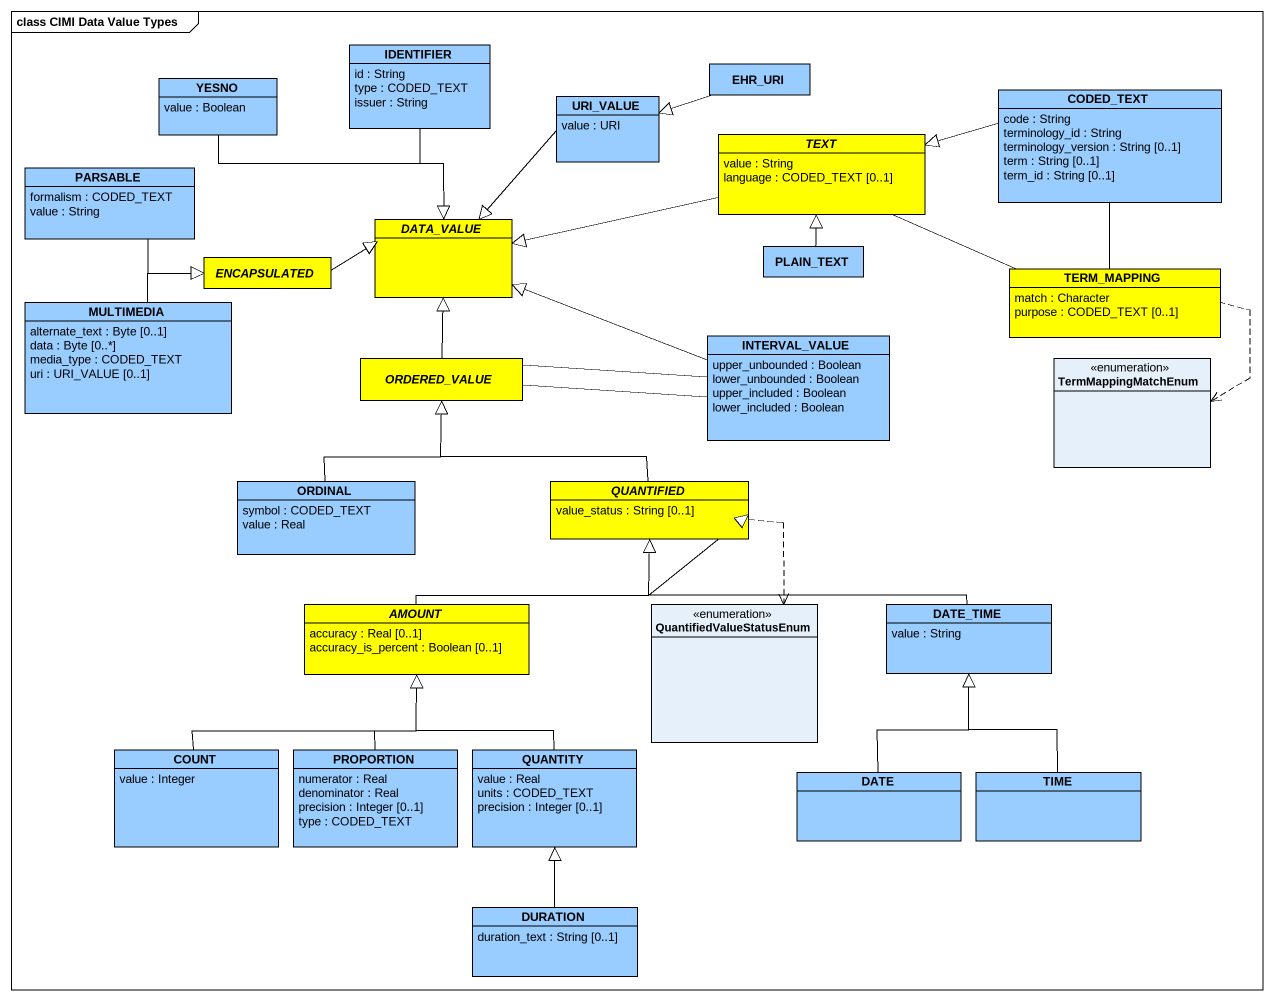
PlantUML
@startuml
mainframe class CIMI Data Value Types
hide circle
hide empty members
class IDENTIFIER #99CCFF {
  id : String
  type : CODED_TEXT
  issuer : String
}
class EHR_URI #99CCFF
class YESNO #99CCFF {
  value : Boolean
}
class URI_VALUE #99CCFF {
  value : URI
}
class CODED_TEXT #99CCFF {
  code : String
  terminology_id : String
  terminology_version : String [0..1]
  term : String [0..1]
  term_id : String [0..1]
}
class PARSABLE #99CCFF {
  formalism : CODED_TEXT
  value : String
}
abstract class TEXT #FFFF00 {
  value : String
  language : CODED_TEXT [0..1]
}
abstract class ENCAPSULATED #FFFF00
abstract class DATA_VALUE #FFFF00
class PLAIN_TEXT #99CCFF
class TERM_MAPPING #FFFF00 {
  match : Character
  purpose : CODED_TEXT [0..1]
}
class MULTIMEDIA #99CCFF {
  alternate_text : Byte [0..1]
  data : Byte [0..*]
  media_type : CODED_TEXT
  uri : URI_VALUE [0..1]
}
abstract class ORDERED_VALUE #FFFF00
class INTERVAL_VALUE #99CCFF {
  upper_unbounded : Boolean
  lower_unbounded : Boolean
  upper_included : Boolean
  lower_included : Boolean
}
enum TermMappingMatchEnum
class ORDINAL #99CCFF {
  symbol : CODED_TEXT
  value : Real
}
abstract class QUANTIFIED #FFFF00 {
  value_status : String [0..1]
}
abstract class AMOUNT #FFFF00 {
  accuracy : Real [0..1]
  accuracy_is_percent : Boolean [0..1]
}
enum QuantifiedValueStatusEnum
class DATE_TIME #99CCFF {
  value : String
}
class COUNT #99CCFF {
  value : Integer
}
class PROPORTION #99CCFF {
  numerator : Real
  denominator : Real
  precision : Integer [0..1]
  type : CODED_TEXT
}
class QUANTITY #99CCFF {
  value : Real
  units : CODED_TEXT
  precision : Integer [0..1]
}
class DATE #99CCFF
class TIME #99CCFF
class DURATION #99CCFF {
  duration_text : String [0..1]
}
IDENTIFIER --|> DATA_VALUE
EHR_URI -left-|> URI_VALUE
YESNO --|> DATA_VALUE
URI_VALUE --|> DATA_VALUE
CODED_TEXT -left-|> TEXT
PARSABLE -right-|> ENCAPSULATED
TEXT -left-|> DATA_VALUE
ENCAPSULATED -right-|> DATA_VALUE
PLAIN_TEXT -up-|> TEXT
TERM_MAPPING -up- CODED_TEXT
TERM_MAPPING -left- TEXT
TERM_MAPPING ..> TermMappingMatchEnum
MULTIMEDIA -up-|> ENCAPSULATED
ORDERED_VALUE -up-|> DATA_VALUE
ORDERED_VALUE -right- INTERVAL_VALUE
ORDERED_VALUE -right- INTERVAL_VALUE
INTERVAL_VALUE -left-|> DATA_VALUE
ORDINAL -up-|> ORDERED_VALUE
QUANTIFIED -up-|> ORDERED_VALUE
QUANTIFIED ..> QuantifiedValueStatusEnum
AMOUNT -right-|> QUANTIFIED
DATE_TIME -left-|> QUANTIFIED
COUNT -up-|> AMOUNT
PROPORTION -up-|> AMOUNT
QUANTITY -up-|> AMOUNT
DATE -up-|> DATE_TIME
TIME -up-|> DATE_TIME
DURATION -up-|> QUANTITY
@enduml
